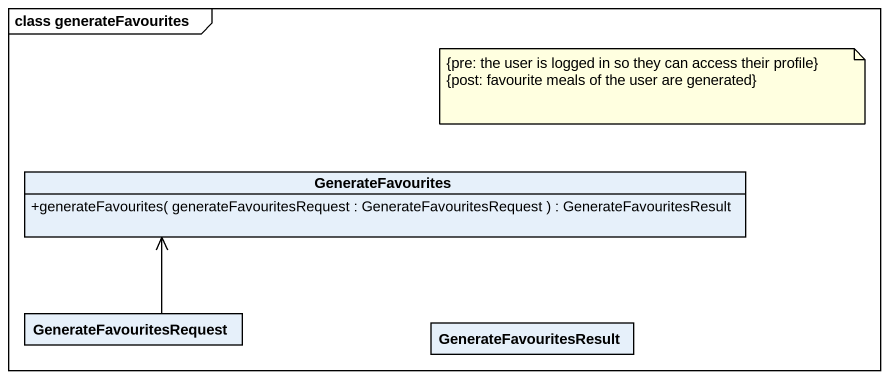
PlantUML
@startuml
mainframe class generateFavourites
hide circle
hide empty members
skinparam classAttributeIconSize 0
class GenerateFavourites {
  +generateFavourites( generateFavouritesRequest : GenerateFavouritesRequest ) : GenerateFavouritesResult
}
class GenerateFavouritesRequest
class GenerateFavouritesResult
GenerateFavouritesRequest -right-> GenerateFavourites
note as N1
  {pre: the user is logged in so they can access their profile}
  {post: favourite meals of the user are generated}
end note
@enduml
